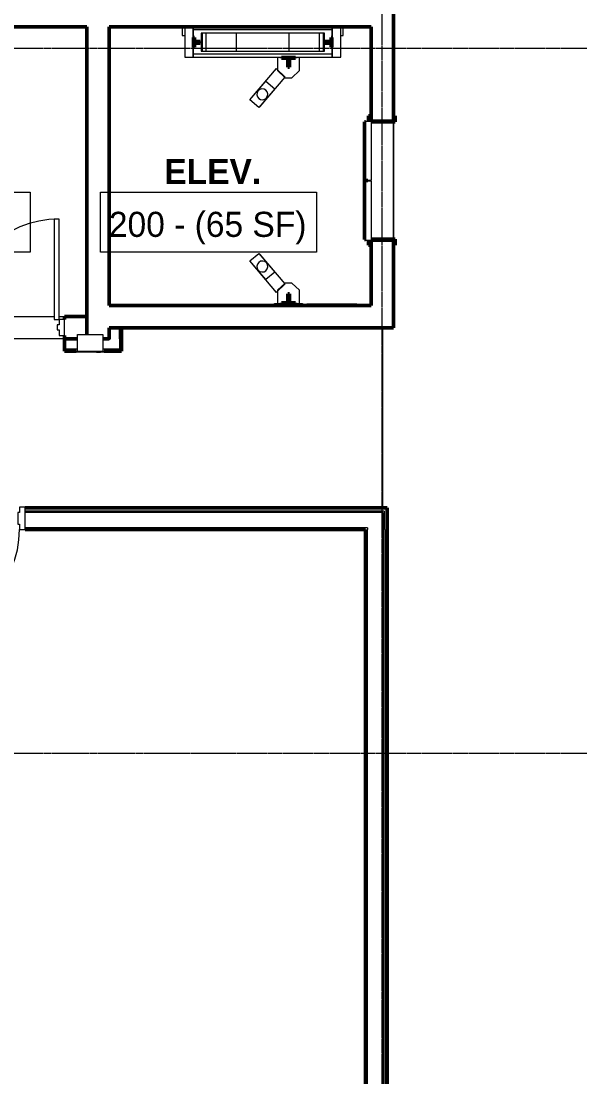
# Model space of a CAD drawing. Header units: inches. Extents: x -4235 to -464, y 9767 to 12463.
# Drawn here: x -3610.9 to -3410.4, y 11166.2 to 11545 of the extents above; entities that cross this region are included whole.
import ezdxf

# ---------------------------------------------------------------- set-up
doc = ezdxf.new("R2010")
doc.units = ezdxf.units.IN
doc.header["$MEASUREMENT"] = 0
doc.linetypes.add('Grid Line 1_2_', pattern=[0.875, 0.5, -0.125, 0.125, -0.125])
for name, color, linetype, lineweight in [('0-1', 7, 'Continuous', 5), ('0-2', 50, 'Continuous', 9), ('A-AREA-IDEN', 2, 'Continuous', 9), ('A-DOOR-1', 10, 'Continuous', 20), ('A-DOOR-2', 50, 'Continuous', 9), ('A-DOOR-FRAM-1', 10, 'Continuous', 20), ('A-FLOR-2', 50, 'Continuous', 9), ('A-FLOR-3', 192, 'Continuous', 9), ('A-GENM-1', 7, 'Continuous', 50), ('A-GENM-2', 50, 'Continuous', 9), ('A-WALL-2', 250, 'Continuous', 13), ('A-WALL-3', 7, 'Continuous', 50), ('E-FIRE-1', 50, 'Continuous', 9), ('G-IMPT-1', 50, 'Continuous', 9), ('I-WALL-1', 7, 'Continuous', 50), ('Q-SPCQ-1', 50, 'Continuous', 9), ('S-GRID-1', 1, 'Grid Line 1_2_', 9)]:
    doc.layers.add(name, color=color, linetype=linetype, lineweight=lineweight)
doc.styles.add('Century Gothic', font='ufonts.com_century-gothic.ttf', dxfattribs={"height": 9})
doc.styles.add('Century Gothic_B', font='GOTHICB.TTF', dxfattribs={"height": 9})

# ---------------------------------------------------------------- blocks, each defined once
blk = doc.blocks.new('HOLLOW METAL - UNIT DOOR-2191978-BACKGROUND - 2ND FLOOR')
at = {"layer": 'A-DOOR-1'}
for p, q in [((18, 40.125), (16.25, 40.125)), ((16.25, 40.125), (16.25, 4.125)), ((18, 4.125), (18, 40.125)), ((16.25, 4.125), (18, 4.125))]:
    blk.add_line(p, q, dxfattribs=at)
at = {"layer": 'A-DOOR-2'}
blk.add_arc((18, 4.125), 36, 90, 180, dxfattribs=at)
at = {"layer": 'A-DOOR-FRAM-1'}
for p, q in [((-18, 4.125), (-20, 4.125)), ((-20, 4.125), (-20, -3.875)), ((-18, 2.1875), (-18, 4.125)), ((18, 4.125), (18, 2.1875)), ((20, 4.125), (18, 4.125)), ((20, -3.875), (20, 4.125)), ((-17.375, 2.1875), (-18, 2.1875)), ((-17.375, -1.9375), (-17.375, 2.1875)), ((18, 2.1875), (17.375, 2.1875)), ((17.375, 2.1875), (17.375, -1.9375)), ((-18, -3.875), (-18, -1.9375)), ((-18, -1.9375), (-17.375, -1.9375)), ((17.375, -1.9375), (18, -1.9375)), ((18, -1.9375), (18, -3.875)), ((-20, -3.875), (-18, -3.875)), ((18, -3.875), (20, -3.875))]:
    blk.add_line(p, q, dxfattribs=at)
blk = doc.blocks.new('104416 - Fire Extinguishers - Wall - Class A - Light - 2A-2205784-BACKGROUND - 2ND FLOOR')
at = {"layer": 'E-FIRE-1'}
for p, q in [((13.19, 2.44), (13.19, 2.19)), ((23.19, 2.44), (13.19, 2.44)), ((13.19, 2.44), (23.19, 2.44)), ((13.19, 2.44), (13.19, 2.19)), ((23.19, 2.19), (13.19, 2.19)), ((13.63, -3.81), (13.63, 2.19)), ((14.41, 2.44), (14.41, 2.69)), ((14.44, 2.69), (14.84, 2.69)), ((14.44, 2.44), (14.44, 2.69)), ((14.84, 2.69), (15.03, 2.69)), ((14.84, 2.44), (14.84, 2.69)), ((15.03, 2.69), (15.11, 2.69)), ((15.03, 2.44), (15.03, 2.69)), ((15.11, 2.69), (15.24, 2.69)), ((15.11, 2.44), (15.11, 2.69)), ((15.24, 2.69), (15.51, 2.69)), ((15.24, 2.44), (15.24, 2.69)), ((15.51, 2.69), (15.73, 2.69)), ((15.51, 2.44), (15.51, 2.69)), ((15.73, 2.69), (15.87, 2.69)), ((15.73, 2.44), (15.73, 2.69)), ((15.87, 2.69), (15.91, 2.69)), ((15.87, 2.44), (15.87, 2.69)), ((15.91, 2.44), (15.91, 2.69)), ((15.94, 2.44), (15.94, 2.69)), ((22.75, 2.19), (22.75, -3.81)), ((23.19, 2.19), (23.19, 2.44)), ((23.19, 2.19), (23.19, 2.44)), ((22.75, -3.81), (13.63, -3.81))]:
    blk.add_line(p, q, dxfattribs=at)
blk = doc.blocks.new('CTR - 1st Phase - Common Walls_rvt-1-BACKGROUND - 2ND FLOOR')
at = {"layer": 'A-WALL-2'}
for p, q in [((-3579.07, 11430.99), (-3579.07, 11434.99)), ((-3575.57, 11430.99), (-3575.57, 11434.99)), ((-3590.7, 11430.74), (-3595.32, 11430.74)), ((-3579.07, 11430.74), (-3581.57, 11430.74)), ((-3579.07, 11430.99), (-3579.07, 11430.74)), ((-3575.57, 11430.99), (-3575.57, 11430.74)), ((-3575.57, 11430.74), (-3575.57, 11427.24)), ((-3590.7, 11427.24), (-3595.32, 11427.24)), ((-3575.57, 11427.24), (-3581.57, 11427.24)), ((-3480.05, 11369.86), (-3609.52, 11369.86)), ((-3480.67, 11369.24), (-3609.52, 11369.24)), ((-3481.17, 11368.74), (-3609.52, 11368.74)), ((-3481.17, 11368.74), (-3481.17, 11363.24)), ((-3480.67, 11369.24), (-3480.67, 11368.74)), ((-3480.67, 11368.74), (-3480.67, 11362.61)), ((-3480.05, 11369.86), (-3480.05, 11369.24)), ((-3480.05, 11369.24), (-3480.05, 11362.61)), ((-3486.67, 11363.24), (-3609.52, 11363.24)), ((-3486.67, 11363.24), (-3486.67, 11362.61)), ((-3481.17, 11363.24), (-3481.17, 11362.61)), ((-3486.67, 11129.81), (-3486.67, 11362.61)), ((-3481.17, 11033.56), (-3481.17, 11362.61)), ((-3480.67, 11033.56), (-3480.67, 11362.61)), ((-3480.05, 11033.56), (-3480.05, 11362.61))]:
    blk.add_line(p, q, dxfattribs=at)
at = {"layer": 'A-WALL-3'}
for p, q in [((-3579.32, 11434.99), (-3579.32, 11430.99)), ((-3574.95, 11434.99), (-3579.32, 11434.99)), ((-3574.95, 11430.99), (-3574.95, 11434.99)), ((-3590.7, 11430.99), (-3595.32, 11430.99)), ((-3595.32, 11430.99), (-3595.32, 11426.61)), ((-3579.32, 11430.99), (-3581.57, 11430.99)), ((-3574.95, 11427.24), (-3574.95, 11430.99)), ((-3595.32, 11426.61), (-3591.14, 11426.61)), ((-3581.14, 11426.61), (-3574.95, 11426.61)), ((-3574.95, 11426.61), (-3574.95, 11427.24))]:
    blk.add_line(p, q, dxfattribs=at)
at = {"layer": 'I-WALL-1'}
for p, q in [((-3479.55, 11370.36), (-3609.52, 11370.36)), ((-3479.55, 11369.86), (-3479.55, 11370.36)), ((-3479.55, 11362.61), (-3479.55, 11369.86)), ((-3609.52, 11362.61), (-3487.3, 11362.61)), ((-3487.3, 11362.61), (-3487.3, 11130.44)), ((-3479.55, 11033.56), (-3479.55, 11362.61))]:
    blk.add_line(p, q, dxfattribs=at)
at = {"layer": '0-2', "rotation": 180}
for name, p in [('104416 - Fire Extinguishers - Wall - Class A - Light - 2A-2205784-BACKGROUND - 2ND FLOOR', (-3567.95, 11428.8)), ('HOLLOW METAL - UNIT DOOR-2191978-BACKGROUND - 2ND FLOOR', (-3629.52, 11366.74))]:
    blk.add_blockref(name, p, dxfattribs=at)
blk = doc.blocks.new('Elevator Door-Center - 48_ x 84_-2010370-BACKGROUND - 2ND FLOOR')
at = {"layer": 'Q-SPCQ-1'}
for p, q in [((-25.22, 6), (-4.03, 6)), ((-25.22, 6), (-25.22, 4)), ((-4.03, 4), (-25.22, 4)), ((-4.03, 4), (-4.03, 6)), ((-3.78, 6), (17.41, 6)), ((-3.78, 4), (-3.78, 6)), ((17.41, 4), (-3.78, 4)), ((17.41, 6), (17.41, 4))]:
    blk.add_line(p, q, dxfattribs=at)
blk = doc.blocks.new('Otis_G2S_072320191620 - Duty_3500_Speed_150_Seismic_N_CwtLoc_L2_PitDepth_60_OpeningType_Front_CwtSafety_N_FRSAME_NPT-2444873-BACKGROUND - 2ND FLOOR')
at = {"layer": 'G-IMPT-1'}
for p, q in [((92.16, 63.73), (94.66, 63.73)), ((93.18, 60.99), (93.18, 16.8)), ((99.64, 60.99), (93.18, 60.99)), ((93.19, 60.68), (93.19, 59.18)), ((99.63, 60.68), (93.19, 60.68)), ((98.16, 63.73), (100.82, 63.73)), ((99.63, 59.18), (99.63, 60.68)), ((99.64, 16.8), (99.64, 60.99)), ((100.82, 63.73), (100.94, 63.73)), ((100.82, 14.06), (100.82, 63.73)), ((100.94, 63.73), (100.94, 14.06)), ((93.19, 59.18), (99.63, 59.18)), ((93.18, 48.39), (93.18, 29.39)), ((99.64, 48.39), (93.18, 48.39)), ((99.64, 29.39), (99.64, 48.39)), ((17.26, 43.07), (6.69, 34.07)), ((11.25, 37.78), (17.95, 43.51)), ((17.3, 43.02), (17.26, 43.07)), ((17.95, 43.51), (20.68, 40.32)), ((73, 40.29), (75.71, 43.5)), ((75.71, 43.5), (82.45, 37.8)), ((76.43, 43.07), (76.33, 42.97)), ((86.99, 34.07), (76.43, 43.07)), ((9.75, 30.81), (20.32, 39.81)), ((20.68, 40.32), (13.98, 34.59)), ((14.21, 39.94), (14, 39.2)), ((14, 39.2), (14.09, 38.44)), ((14.09, 38.44), (14.47, 37.77)), ((14.68, 40.54), (14.21, 39.94)), ((15.35, 40.92), (14.68, 40.54)), ((16.12, 41.01), (15.35, 40.92)), ((16.85, 40.8), (16.12, 41.01)), ((17.46, 40.33), (16.85, 40.8)), ((17.24, 37.55), (17.72, 38.15)), ((17.83, 39.66), (17.46, 40.33)), ((17.72, 38.15), (17.92, 38.89)), ((17.92, 38.89), (17.83, 39.66)), ((20.32, 39.81), (20.21, 39.92)), ((79.73, 34.6), (73, 40.29)), ((73.46, 39.91), (73.37, 39.81)), ((73.37, 39.81), (83.93, 30.81)), ((75.85, 39.65), (75.76, 38.88)), ((75.76, 38.88), (75.97, 38.14)), ((76.22, 40.32), (75.85, 39.65)), ((75.97, 38.14), (76.45, 37.54)), ((76.82, 40.8), (76.22, 40.32)), ((77.56, 41.01), (76.82, 40.8)), ((78.32, 40.92), (77.56, 41.01)), ((78.99, 40.55), (78.32, 40.92)), ((79.47, 39.95), (78.99, 40.55)), ((79.23, 37.78), (79.6, 38.45)), ((79.68, 39.21), (79.47, 39.95)), ((79.6, 38.45), (79.68, 39.21)), ((13.98, 34.59), (11.25, 37.78)), ((14.47, 37.77), (15.07, 37.29)), ((15.07, 37.29), (15.81, 37.08)), ((15.81, 37.08), (16.57, 37.18)), ((16.57, 37.18), (17.24, 37.55)), ((76.45, 37.54), (77.12, 37.17)), ((77.12, 37.17), (77.89, 37.09)), ((77.89, 37.09), (78.63, 37.3)), ((78.63, 37.3), (79.23, 37.78)), ((82.45, 37.8), (79.73, 34.6)), ((7.44, 33.56), (2.69, 33.56)), ((2.69, 33.56), (2.69, 32.13)), ((6.69, 34.07), (9.75, 30.81)), ((10, 30.8), (7.44, 33.56)), ((10, 28.45), (10, 30.8)), ((86.24, 33.56), (83.68, 30.8)), ((83.68, 30.8), (83.68, 28.45)), ((83.93, 30.81), (86.99, 34.07)), ((90.99, 33.56), (86.24, 33.56)), ((90.99, 25.69), (90.99, 33.56)), ((2.69, 27.13), (2.69, 25.69)), ((7.44, 25.69), (10, 28.45)), ((83.68, 28.45), (86.24, 25.69)), ((93.18, 29.39), (99.64, 29.39)), ((2.69, 25.69), (7.44, 25.69)), ((86.24, 25.69), (90.99, 25.69)), ((93.18, 16.8), (99.64, 16.8)), ((93.19, 18.61), (93.19, 17.11)), ((99.63, 18.61), (93.19, 18.61)), ((93.19, 17.11), (99.63, 17.11)), ((99.63, 17.11), (99.63, 18.61))]:
    blk.add_line(p, q, dxfattribs=at)
blk = doc.blocks.new('Otis_G2S_072320191620 - Otis_G2S_072320191620-2295120-BACKGROUND - 2ND FLOOR')
at = {"layer": 'A-GENM-1'}
for p, q in [((98.16, 63.74), (94.66, 63.74)), ((94.66, 63.74), (94.66, 63.43)), ((94.66, 63.43), (96.1, 63.43)), ((96.1, 63.43), (96.1, 61.3)), ((96.1, 61.3), (96.72, 61.3)), ((96.72, 61.3), (96.72, 63.43)), ((96.72, 63.43), (98.16, 63.43)), ((98.16, 63.43), (98.16, 63.74)), ((2.97, 32.13), (2.66, 32.13)), ((2.66, 32.13), (2.66, 27.13)), ((2.97, 29.94), (2.97, 32.13)), ((90.96, 32.13), (90.65, 32.13)), ((90.65, 32.13), (90.65, 29.94)), ((90.96, 27.13), (90.96, 32.13)), ((2.66, 27.13), (2.97, 27.13)), ((6.16, 29.94), (2.97, 29.94)), ((2.97, 27.13), (2.97, 29.31)), ((2.97, 29.31), (6.16, 29.31)), ((6.16, 29.31), (6.16, 29.94)), ((90.65, 29.94), (87.46, 29.94)), ((87.46, 29.94), (87.46, 29.31)), ((87.46, 29.31), (90.65, 29.31)), ((90.65, 29.31), (90.65, 27.13)), ((90.65, 27.13), (90.96, 27.13)), ((96.72, 16.5), (96.1, 16.5)), ((96.1, 16.5), (96.1, 14.37)), ((96.72, 14.37), (96.72, 16.5)), ((96.1, 14.37), (94.66, 14.37)), ((94.66, 14.37), (94.66, 14.06)), ((94.66, 14.06), (98.16, 14.06)), ((98.16, 14.37), (96.72, 14.37)), ((98.16, 14.06), (98.16, 14.37)), ((25.44, 0.96), (23.6, 0.96)), ((23.6, 0.96), (23.6, 0.25)), ((23.6, 0.25), (23.73, 0.25)), ((23.73, 0.25), (23.73, 0.83)), ((23.73, 0.83), (25.44, 0.83)), ((46.81, 2.41), (25.69, 2.41)), ((25.69, 2.41), (25.69, 2)), ((46.62, 1.25), (46.81, 1.25)), ((67.81, 2.41), (46.81, 2.41)), ((46.81, 2.41), (46.81, 1.25)), ((46.81, 1.25), (46.81, 2.41)), ((46.81, 1.25), (46.87, 1.25)), ((67.81, 2), (67.81, 2.41)), ((70.02, 0.96), (68.06, 0.96)), ((68.06, 0.83), (69.9, 0.83)), ((69.9, 0.83), (69.9, 0.25)), ((69.9, 0.25), (70.02, 0.25)), ((70.02, 0.25), (70.02, 0.96)), ((25.69, 0), (25.69, -8.52)), ((25.81, -8.64), (25.81, 0)), ((67.81, 0), (67.81, -8.64)), ((67.94, -8.52), (67.94, 0)), ((23.73, -8), (23.6, -8)), ((23.6, -8), (23.6, -8.64)), ((23.6, -8.64), (25.81, -8.64)), ((23.73, -8.52), (23.73, -8)), ((25.69, -8.52), (23.73, -8.52)), ((67.81, -8.64), (70.02, -8.64)), ((69.9, -8.52), (67.94, -8.52)), ((70.02, -8), (69.9, -8)), ((69.9, -8), (69.9, -8.52)), ((70.02, -8.64), (70.02, -8))]:
    blk.add_line(p, q, dxfattribs=at)
at = {"layer": 'A-GENM-2'}
for p, q in [((102, 66.89), (91.02, 66.89)), ((91.02, 66.89), (91.02, 63.94)), ((102, 67.78), (98.85, 67.78)), ((98.85, 67.78), (98.85, 66.89)), ((102, 63.94), (91.02, 63.94)), ((91.02, 63.94), (91.02, 63.74)), ((91.02, 63.74), (91.02, 14.06)), ((91.02, 63.74), (102, 63.74)), ((92.16, 14.06), (92.16, 63.74)), ((2, 34.63), (2.68, 34.63)), ((2.68, 34.63), (2.68, 32.13)), ((2.68, 27.13), (2.68, 24.63)), ((2.68, 24.63), (2, 24.63)), ((2.5, 23.14), (2, 23.14)), ((2.5, 22.14), (2.5, 23.14)), ((2, 22.14), (2.5, 22.14)), ((2.5, 6.14), (2.5, 22.14)), ((91.02, 14.06), (91.02, 13.86)), ((94.66, 14.06), (91.02, 14.06)), ((91.02, 13.86), (102, 13.86)), ((91.02, 13.86), (91.02, 10.91)), ((102, 14.06), (98.16, 14.06)), ((91.02, 10.91), (102, 10.91)), ((98.85, 10.91), (98.85, 10.02)), ((98.85, 10.02), (102, 10.02)), ((2.5, 6.14), (2, 6.14)), ((2, 5.14), (2.5, 5.14)), ((2.5, 5.14), (2.5, 6.14)), ((46.87, 0.96), (46.62, 0.96)), ((25.69, -7.93), (25.53, -8)), ((67.81, -7.88), (25.81, -7.88)), ((68.06, -7.99), (67.93, -7.93))]:
    blk.add_line(p, q, dxfattribs=at)
blk.add_blockref('Otis_G2S_072320191620 - Duty_3500_Speed_150_Seismic_N_CwtLoc_L2_PitDepth_60_OpeningType_Front_CwtSafety_N_FRSAME_NPT-2444873-BACKGROUND - 2ND FLOOR', (0, 0))
blk = doc.blocks.new('HOLLOW METAL - STAIR DOOR 3-0 x 7-0-2453423-BACKGROUND - 2ND FLOOR')
at = {"layer": 'A-DOOR-1'}
for p, q in [((18, 39.25), (16.25, 39.25)), ((16.25, 39.25), (16.25, 3.25)), ((18, 3.25), (18, 39.25)), ((16.25, 3.25), (18, 3.25))]:
    blk.add_line(p, q, dxfattribs=at)
at = {"layer": 'A-DOOR-2'}
blk.add_arc((18, 3.25), 36, 90, 180, dxfattribs=at)
at = {"layer": 'A-DOOR-FRAM-1'}
for p, q in [((-18, 3.25), (-20, 3.25)), ((-20, 3.25), (-20, -2.5)), ((-18, 1.3125), (-18, 3.25)), ((-17.375, 1.3125), (-18, 1.3125)), ((-17.375, -0.5625), (-17.375, 1.3125)), ((18, 1.3125), (17.375, 1.3125)), ((17.375, 1.3125), (17.375, -0.5625)), ((18, 3.25), (18, 1.3125)), ((20, 3.25), (18, 3.25)), ((20, -2.5), (20, 3.25)), ((-20, -2.5), (-18, -2.5)), ((-18, -2.5), (-18, -0.5625)), ((-18, -0.5625), (-17.375, -0.5625)), ((17.375, -0.5625), (18, -0.5625)), ((18, -0.5625), (18, -2.5)), ((18, -2.5), (20, -2.5))]:
    blk.add_line(p, q, dxfattribs=at)
blk = doc.blocks.new('CTR - 1st Phase -Stairs _ Elevators_rvt-1-BACKGROUND - 2ND FLOOR')
at = {"layer": 'A-FLOR-2'}
for p, q in [((-3635.32, 11438.99), (-3599.07, 11438.99)), ((-3597.32, 11438.99), (-3595.32, 11438.99))]:
    blk.add_line(p, q, dxfattribs=at)
at = {"layer": 'A-WALL-3'}
for p, q in [((-3477.32, 11542.99), (-3477.32, 11550.99)), ((-3819.32, 11542.99), (-3587.32, 11542.99)), ((-3587.32, 11542.99), (-3587.32, 11432.61)), ((-3579.32, 11542.99), (-3485.32, 11542.99)), ((-3579.32, 11442.99), (-3579.32, 11542.99)), ((-3485.32, 11542.99), (-3485.32, 11509.05)), ((-3477.32, 11509.05), (-3477.32, 11542.99)), ((-3485.32, 11509.05), (-3477.32, 11509.05)), ((-3477.32, 11466.43), (-3485.32, 11466.43)), ((-3485.32, 11466.43), (-3485.32, 11442.99)), ((-3477.32, 11434.99), (-3477.32, 11466.43)), ((-3485.32, 11442.99), (-3579.32, 11442.99)), ((-3587.32, 11438.99), (-3595.32, 11438.99)), ((-3595.32, 11438.99), (-3595.32, 11437.99)), ((-3587.32, 11432.61), (-3587.32, 11438.99)), ((-3579.32, 11434.99), (-3485.32, 11434.99)), ((-3579.32, 11430.99), (-3579.32, 11434.99)), ((-3485.32, 11434.99), (-3477.32, 11434.99)), ((-3595.32, 11432.24), (-3595.32, 11430.99)), ((-3595.32, 11430.99), (-3590.7, 11430.99)), ((-3581.57, 11430.99), (-3579.32, 11430.99))]:
    blk.add_line(p, q, dxfattribs=at)
at = {"layer": '0-2'}
for name, p, rotation in [('Otis_G2S_072320191620 - Otis_G2S_072320191620-2295120-BACKGROUND - 2ND FLOOR', (-3485.32, 11440.99), 89.99999999998951), ('Elevator Door-Center - 48_ x 84_-2010370-BACKGROUND - 2ND FLOOR', (-3481.32, 11491.64), 90.0000000000186)]:
    blk.add_blockref(name, p, dxfattribs=dict(at, rotation=rotation))
blk.add_blockref('HOLLOW METAL - STAIR DOOR 3-0 x 7-0-2453423-BACKGROUND - 2ND FLOOR', (-3615.32, 11434.74), dxfattribs=at)

msp = doc.modelspace()

# ---------------------------------------------------------------- linework, layer by layer
at = {"layer": 'A-AREA-IDEN', "flags": 128}
for points in [[(-3692.17, 11483.58), (-3607.67, 11483.58), (-3607.67, 11462.09), (-3692.17, 11462.09)], [(-3582.43, 11483.58), (-3504.92, 11483.58), (-3504.92, 11462.09), (-3582.43, 11462.09)]]:
    msp.add_lwpolyline(points, close=True, dxfattribs=at)
at = {"layer": 'A-FLOR-3'}
for p, q in [((-3477.32, 11509.05), (-3477.32, 11508.92)), ((-3477.32, 11508.8), (-3477.32, 11466.79)), ((-3477.32, 11466.68), (-3477.32, 11466.43)), ((-3481.32, 11434.99), (-3481.32, 11370.36)), ((-3481.17, 11370.36), (-3481.17, 11434.99)), ((-3595.32, 11430.99), (-3635.32, 11430.99))]:
    msp.add_line(p, q, dxfattribs=at)
at = {"layer": 'S-GRID-1'}
for p, q in [((-3481.32, 9836.18), (-3481.32, 12413.74)), ((-464.45, 11535.19), (-4185.7, 11535.19)), ((-464.45, 11282.19), (-4185.7, 11282.19))]:
    msp.add_line(p, q, dxfattribs=at)

# ---------------------------------------------------------------- block references
at = {"layer": '0-1'}
for name in ['CTR - 1st Phase - Common Walls_rvt-1-BACKGROUND - 2ND FLOOR', 'CTR - 1st Phase -Stairs _ Elevators_rvt-1-BACKGROUND - 2ND FLOOR']:
    msp.add_blockref(name, (0, 0), dxfattribs=at)

# ---------------------------------------------------------------- texts
at = {"layer": 'A-AREA-IDEN', "char_height": 9, "attachment_point": 1}
for s, insert, width, style in [('ELEV.', (-3559.55, 11495.55), 38.178, 'Century Gothic_B'), ('200 - (65 SF)', (-3579.43, 11476.58), 86.355, 'Century Gothic')]:
    msp.add_mtext(s, dxfattribs=dict(at, insert=insert, width=width, style=style))

doc.saveas('drawing.dxf')
